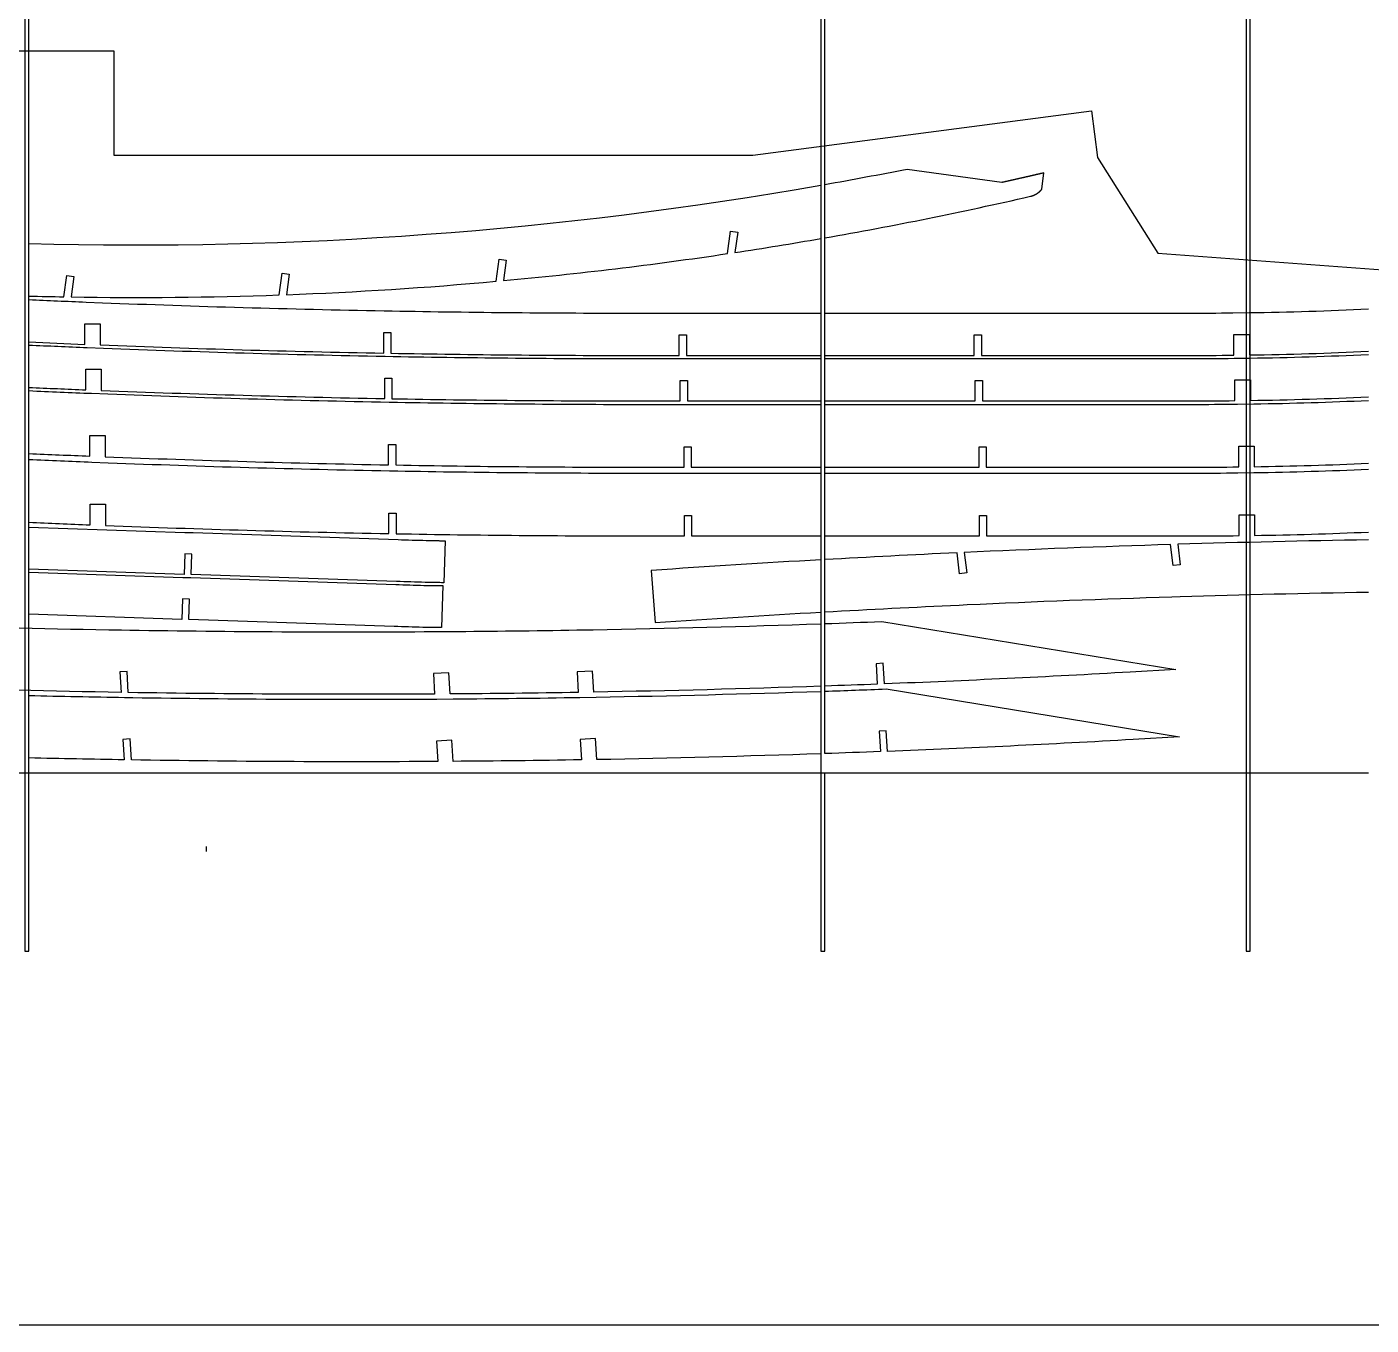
# Model space of a CAD drawing. Header units: inches. Extents: x -1514 to 1282, y -2074 to 286.
# Drawn here: x -458.1 to -392.4, y -1681.8 to -1618.5 of the extents above; entities that cross this region are included whole.
import ezdxf

# ---------------------------------------------------------------- set-up
doc = ezdxf.new("R2010")
doc.units = ezdxf.units.IN
doc.header["$LTSCALE"] = 0.1
doc.header["$MEASUREMENT"] = 0
doc.layers.add('pic', color=1, linetype='Continuous')

msp = doc.modelspace()

# ---------------------------------------------------------------- linework, layer by layer
at = {"color": 7, "linetype": 'Continuous', "lineweight": 25}
for points in [[(-408.48695, -1625.61278), (-408.49583, -1625.61485), (-408.50486, -1625.61695), (-408.51406, -1625.61909), (-408.52341, -1625.62127), (-408.53291, -1625.62348), (-408.54256, -1625.62572), (-408.55235, -1625.628), (-408.56228, -1625.6303), (-408.57234, -1625.63264), (-408.58253, -1625.63501), (-408.59284, -1625.6374), (-408.60328, -1625.63983), (-408.61385, -1625.64228), (-408.62454, -1625.64476), (-408.63536, -1625.64727), (-408.64629, -1625.64981), (-408.65735, -1625.65237), (-408.66852, -1625.65496), (-408.67982, -1625.65758), (-408.69123, -1625.66022), (-408.70275, -1625.66289), (-408.71439, -1625.66559), (-408.72615, -1625.66831), (-408.73802, -1625.67105), (-408.75, -1625.67383), (-408.7621, -1625.67662), (-408.77431, -1625.67944), (-408.78663, -1625.68229), (-408.79906, -1625.68516), (-408.8116, -1625.68806), (-408.82425, -1625.69098), (-408.837, -1625.69392), (-408.84987, -1625.69689), (-408.86284, -1625.69989), (-408.87592, -1625.7029), (-408.8891, -1625.70594), (-408.9024, -1625.70901), (-408.9158, -1625.71209), (-408.9293, -1625.7152), (-408.94291, -1625.71833), (-408.95662, -1625.72149), (-408.97044, -1625.72467), (-408.98436, -1625.72787), (-408.99838, -1625.73109), (-409.01251, -1625.73434), (-409.02674, -1625.73761), (-409.04108, -1625.7409), (-409.05551, -1625.74422), (-409.07005, -1625.74755), (-409.08469, -1625.75091), (-409.09943, -1625.75429), (-409.11428, -1625.75769), (-409.12922, -1625.76112), (-409.14427, -1625.76457), (-409.15942, -1625.76804), (-409.17466, -1625.77153), (-409.19001, -1625.77504), (-409.20546, -1625.77857), (-409.22101, -1625.78213), (-409.23667, -1625.78571), (-409.25242, -1625.78931), (-409.26827, -1625.79293), (-409.28422, -1625.79657), (-409.30028, -1625.80023), (-409.31643, -1625.80392), (-409.33268, -1625.80762), (-409.34904, -1625.81135), (-409.36549, -1625.8151), (-409.38204, -1625.81887), (-409.3987, -1625.82266), (-409.41545, -1625.82647), (-409.4323, -1625.83031), (-409.44925, -1625.83416), (-409.4663, -1625.83804), (-409.48345, -1625.84193), (-409.50071, -1625.84585), (-409.51806, -1625.84979), (-409.53551, -1625.85375), (-409.55306, -1625.85773), (-409.57072, -1625.86174), (-409.58847, -1625.86576), (-409.60633, -1625.86981), (-409.62428, -1625.87387), (-409.64234, -1625.87796), (-409.6605, -1625.88207), (-409.67876, -1625.8862), (-409.69713, -1625.89035), (-409.71559, -1625.89452), (-409.73416, -1625.89872), (-409.75283, -1625.90293), (-409.77159, -1625.90716), (-409.79047, -1625.91142), (-409.80944, -1625.9157), (-409.82851, -1625.91999), (-409.84768, -1625.92431), (-409.86695, -1625.92865), (-409.88632, -1625.933), (-409.90579, -1625.93738), (-409.92535, -1625.94178), (-409.94501, -1625.9462), (-409.96477, -1625.95063), (-409.98462, -1625.95509), (-410.00456, -1625.95956), (-410.02459, -1625.96405), (-410.04471, -1625.96856), (-410.06492, -1625.97309), (-410.08521, -1625.97763), (-410.10559, -1625.98219), (-410.12605, -1625.98676), (-410.14659, -1625.99135), (-410.16721, -1625.99596), (-410.18791, -1626.00058), (-410.20868, -1626.00522), (-410.22953, -1626.00987), (-410.25046, -1626.01453), (-410.27145, -1626.01921), (-410.29252, -1626.0239), (-410.31366, -1626.0286), (-410.33486, -1626.03332), (-410.35614, -1626.03804), (-410.37747, -1626.04278), (-410.39888, -1626.04754), (-410.42034, -1626.0523), (-410.44186, -1626.05707), (-410.46345, -1626.06186), (-415.0842, -1625.41946, -0.00530844), (-419.09936, -1626.17489, -0.00530844)], [(-419.29936, -1626.21022, -0.05048857), (-457.95552, -1629.05293)], [(-419.09936, -1628.76407, 0.01313089), (-409.06345, -1626.73704), (-409.05851, -1626.73589), (-409.05354, -1626.73471), (-409.04858, -1626.73351), (-409.04362, -1626.73228), (-409.03867, -1626.73102), (-409.03372, -1626.72973), (-409.02878, -1626.72842), (-409.02384, -1626.72709), (-409.01891, -1626.72572), (-409.01399, -1626.72434), (-409.00907, -1626.72293), (-409.00416, -1626.72149), (-408.99925, -1626.72002), (-408.99435, -1626.71854), (-408.98946, -1626.71702), (-408.98457, -1626.71548), (-408.97969, -1626.71392), (-408.97482, -1626.71233), (-408.96995, -1626.71072), (-408.9651, -1626.70908), (-408.96025, -1626.70741), (-408.95541, -1626.70573), (-408.95057, -1626.70401), (-408.94575, -1626.70228), (-408.94093, -1626.70051), (-408.93612, -1626.69873), (-408.93132, -1626.69692), (-408.92653, -1626.69508), (-408.92175, -1626.69322), (-408.91698, -1626.69134), (-408.91222, -1626.68943), (-408.90747, -1626.6875), (-408.90273, -1626.68555), (-408.89799, -1626.68357), (-408.89327, -1626.68157), (-408.88856, -1626.67954), (-408.88386, -1626.67749), (-408.87917, -1626.67542), (-408.87449, -1626.67332), (-408.86982, -1626.6712), (-408.86516, -1626.66906), (-408.86052, -1626.66689), (-408.85588, -1626.6647), (-408.85126, -1626.66249), (-408.84665, -1626.66025), (-408.84205, -1626.65799), (-408.83746, -1626.65571), (-408.83289, -1626.6534), (-408.82833, -1626.65108), (-408.82378, -1626.64872), (-408.81925, -1626.64635), (-408.81472, -1626.64396), (-408.81021, -1626.64154), (-408.80572, -1626.6391), (-408.80124, -1626.63663), (-408.79677, -1626.63415), (-408.79232, -1626.63164), (-408.78788, -1626.62911), (-408.78345, -1626.62656), (-408.77904, -1626.62398), (-408.77465, -1626.62139), (-408.77027, -1626.61877), (-408.76591, -1626.61613), (-408.76156, -1626.61347), (-408.75723, -1626.61079), (-408.75291, -1626.60808), (-408.7486, -1626.60535), (-408.7443, -1626.6026), (-408.74001, -1626.59982), (-408.73574, -1626.59702), (-408.73149, -1626.5942), (-408.72724, -1626.59136), (-408.72301, -1626.58849), (-408.71879, -1626.5856), (-408.71459, -1626.58269), (-408.7104, -1626.57976), (-408.70623, -1626.5768), (-408.70207, -1626.57383), (-408.69792, -1626.57083), (-408.69379, -1626.56781), (-408.68967, -1626.56477), (-408.68557, -1626.56171), (-408.68148, -1626.55862), (-408.67741, -1626.55552), (-408.67335, -1626.55239), (-408.66931, -1626.54925), (-408.66528, -1626.54608), (-408.66127, -1626.54289), (-408.65728, -1626.53969), (-408.6533, -1626.53646), (-408.64933, -1626.53321), (-408.64539, -1626.52994), (-408.64146, -1626.52666), (-408.63754, -1626.52335), (-408.63364, -1626.52002), (-408.62976, -1626.51667), (-408.6259, -1626.51331), (-408.62205, -1626.50992), (-408.61822, -1626.50652), (-408.61441, -1626.50309), (-408.61062, -1626.49965), (-408.60684, -1626.49619), (-408.60308, -1626.49271), (-408.59934, -1626.48921), (-408.59562, -1626.48569), (-408.59191, -1626.48216), (-408.58823, -1626.4786), (-408.58456, -1626.47503), (-408.58091, -1626.47144), (-408.57728, -1626.46783), (-408.57367, -1626.46421), (-408.57008, -1626.46056), (-408.5665, -1626.4569), (-408.56295, -1626.45322), (-408.55941, -1626.44953), (-408.5559, -1626.44582), (-408.5524, -1626.44209), (-408.54893, -1626.43834), (-408.54547, -1626.43458), (-408.54204, -1626.4308), (-408.53862, -1626.427), (-408.53523, -1626.42319), (-408.53186, -1626.41936), (-408.52851, -1626.41551), (-408.52517, -1626.41165), (-408.52186, -1626.40778), (-408.51857, -1626.40388), (-408.51075, -1626.39453), (-408.39984, -1625.59671), (-408.47969, -1625.61035)], [(-457.95552, -1631.60388, 0.00218522), (-456.25179, -1631.64265), (-456.1078, -1630.60694), (-455.76113, -1630.65513), (-455.89928, -1631.64882, 0.01303074), (-445.73923, -1631.55246), (-445.59236, -1630.49606), (-445.24569, -1630.54425), (-445.38406, -1631.53951, 0.01315607), (-435.14665, -1630.88674), (-434.99682, -1629.80897), (-434.65015, -1629.85717), (-434.78875, -1630.85411, 0.0141273), (-423.85287, -1629.53454), (-423.69976, -1628.43318), (-423.35309, -1628.48138), (-423.49196, -1629.48026, 0.00544674), (-419.29936, -1628.79892, 0.00544674)], [(-419.29936, -1632.45596), (-425.82887, -1632.45596), (-426.22887, -1632.45596), (-428.27332, -1632.45596, -0.0044687), (-440.21961, -1632.34919), (-440.61841, -1632.34194, -0.00514568), (-454.36926, -1631.94632), (-455.16686, -1631.91468, -0.00104402), (-457.95552, -1631.79655, -0.00104402)], [(-392.56262, -1632.25238, -0.00754305), (-398.38023, -1632.43196), (-399.17198, -1632.44283, -0.00291708), (-401.42293, -1632.45596), (-411.42887, -1632.45596), (-411.82887, -1632.45596), (-419.09936, -1632.45596)], [(-457.95552, -1633.84856, 0.00101974), (-455.22332, -1633.96407), (-455.22332, -1632.96304), (-454.47332, -1632.96304), (-454.47332, -1633.99382, 0.00516414), (-440.6308, -1634.39206), (-440.6308, -1633.3916), (-440.2808, -1633.3916), (-440.2808, -1634.39842, 0.00447786), (-428.27332, -1634.50596), (-426.20387, -1634.50596), (-426.20387, -1633.50596), (-425.85387, -1633.50596), (-425.85387, -1634.50596), (-419.29936, -1634.50596)], [(-419.29936, -1634.67615), (-425.77958, -1634.67615), (-426.17958, -1634.67615), (-428.22403, -1634.67615, -0.0044687), (-440.17032, -1634.56938), (-440.56912, -1634.56214, -0.00514568), (-454.31997, -1634.16651), (-455.11757, -1634.13487, -0.00106247), (-457.95552, -1634.01455, -0.00106247)], [(-419.09936, -1634.50596), (-411.80387, -1634.50596), (-411.80387, -1633.50596), (-411.45387, -1633.50596), (-411.45387, -1634.50596), (-401.42293, -1634.50596, 0.0029488), (-399.12332, -1634.4924), (-399.12332, -1633.48171), (-398.37332, -1633.48171), (-398.37332, -1634.48211, 0.00745479), (-392.56262, -1634.30453, 0.00745479)], [(-392.56262, -1634.47484, -0.00747911), (-398.33095, -1634.65216), (-399.12269, -1634.66302, -0.00291708), (-401.37364, -1634.67615), (-411.37958, -1634.67615), (-411.77958, -1634.67615), (-419.09936, -1634.67615)], [(-457.95552, -1636.06657, 0.00103814), (-455.17403, -1636.18426), (-455.17403, -1635.18323), (-454.42403, -1635.18323), (-454.42403, -1636.21401, 0.00516414), (-440.58152, -1636.61226), (-440.58152, -1635.61179), (-440.23152, -1635.61179), (-440.23152, -1636.61862, 0.00447786), (-428.22403, -1636.72615), (-426.15458, -1636.72615), (-426.15458, -1635.72615), (-425.80458, -1635.72615), (-425.80458, -1636.72615), (-419.29936, -1636.72615)], [(-419.09936, -1636.72615), (-411.75458, -1636.72615), (-411.75458, -1635.72615), (-411.40458, -1635.72615), (-411.40458, -1636.72615), (-401.37364, -1636.72615, 0.0029488), (-399.07403, -1636.71259), (-399.07403, -1635.70191), (-398.32403, -1635.70191), (-398.32403, -1636.7023, 0.00739152), (-392.56262, -1636.52696, 0.00739152)], [(-419.29936, -1636.91232), (-425.59531, -1636.91232), (-425.99531, -1636.91232), (-428.03976, -1636.91232, -0.0044687), (-439.96817, -1636.80571), (-440.36638, -1636.79848, -0.00514568), (-454.09665, -1636.40345), (-454.89306, -1636.37185, -0.00114825), (-457.95552, -1636.24148, -0.00114825)], [(-392.56262, -1636.71834, -0.00729836), (-398.16244, -1636.88845), (-398.95008, -1636.89926, -0.00291708), (-401.18936, -1636.91232), (-411.19531, -1636.91232), (-411.59531, -1636.91232), (-419.09936, -1636.91232)], [(-457.95552, -1639.29454, 0.00110693), (-454.98976, -1639.42043), (-454.98976, -1638.4194), (-454.23976, -1638.4194), (-454.23976, -1639.45018, 0.00516414), (-440.39724, -1639.84843), (-440.39724, -1638.84796), (-440.04724, -1638.84796), (-440.04724, -1639.85479, 0.00447786), (-428.03976, -1639.96232), (-425.97031, -1639.96232), (-425.97031, -1638.96232), (-425.62031, -1638.96232), (-425.62031, -1639.96232), (-419.29936, -1639.96232)], [(-419.09936, -1639.96232), (-411.57031, -1639.96232), (-411.57031, -1638.96232), (-411.22031, -1638.96232), (-411.22031, -1639.96232), (-401.18936, -1639.96232, 0.0029488), (-398.88976, -1639.94876), (-398.88976, -1638.93808), (-398.13976, -1638.93808), (-398.13976, -1639.93847, 0.00715498), (-392.56262, -1639.77138, 0.00715498)], [(-419.29936, -1640.26782), (-425.57953, -1640.26782), (-425.97953, -1640.26782), (-428.02399, -1640.26782, -0.0044687), (-439.9524, -1640.16121), (-440.3506, -1640.15397, -0.00514568), (-454.08088, -1639.75894), (-454.87728, -1639.72735, -0.00115417), (-457.95552, -1639.59627, -0.00115417)], [(-392.56262, -1640.07454, -0.00727779), (-398.14667, -1640.24395), (-398.93431, -1640.25476, -0.00291708), (-401.17359, -1640.26782), (-411.17953, -1640.26782), (-411.57953, -1640.26782), (-419.09936, -1640.26782)], [(-457.95552, -1642.64933, 0.00111281), (-454.97399, -1642.77593), (-454.97399, -1641.7749), (-454.22399, -1641.7749), (-454.22399, -1642.80568, 0.00516414), (-440.38147, -1643.20392), (-440.38147, -1642.20346), (-440.03147, -1642.20346), (-440.03147, -1643.21028, 0.00447786), (-428.02399, -1643.31782), (-425.95453, -1643.31782), (-425.95453, -1642.31782), (-425.60453, -1642.31782), (-425.60453, -1643.31782), (-419.29936, -1643.31782)], [(-419.09936, -1643.31782), (-411.55453, -1643.31782), (-411.55453, -1642.31782), (-411.20453, -1642.31782), (-411.20453, -1643.31782), (-401.17359, -1643.31782, 0.0029488), (-398.87399, -1643.30426), (-398.87399, -1642.29357), (-398.12399, -1642.29357), (-398.12399, -1643.29397, 0.00713473), (-392.56262, -1643.12757, 0.00713473)], [(-392.56262, -1643.51036, 0.00346936), (-401.86368, -1643.72826), (-401.74427, -1644.72333), (-402.09199, -1644.76321), (-402.2149, -1643.73902, 0.00376003), (-412.29055, -1644.12618), (-412.17117, -1645.12095), (-412.51868, -1645.16266), (-412.64112, -1644.14238, 0.00241146), (-419.09936, -1644.4738)], [(-419.29936, -1644.48507, 0.00309251), (-427.57619, -1645.0037), (-427.37484, -1647.54587, -0.00302881), (-419.29936, -1647.03914, -0.00302881)], [(-419.09936, -1647.02784, -0.00245639), (-412.54584, -1646.69071), (-412.14669, -1646.67226, -0.00374147), (-402.15894, -1646.28851), (-401.75905, -1646.27626, -0.00344343), (-392.56262, -1646.06071, -0.00344343)], [(-485.24733, -1646.61847, 0.00226469), (-479.21263, -1646.98016), (-478.81253, -1647.0022, 0.00562217), (-463.81889, -1647.65469), (-463.41932, -1647.66746, 0.00374147), (-453.43459, -1647.90877), (-453.03537, -1647.91531, 0.00556024), (-438.19305, -1647.98897), (-437.39566, -1647.98358, 0.0023172), (-431.21042, -1647.90943), (-430.4135, -1647.89571, 0.0041649), (-419.29936, -1647.60518)], [(-419.09936, -1647.59826, 0.0010416), (-416.3207, -1647.49583), (-401.96388, -1649.84067), (-404.19647, -1649.96778, -0.00447786), (-416.19065, -1650.54291), (-416.24788, -1649.53771), (-416.59731, -1649.55761), (-416.54045, -1650.55645, -0.00095485), (-419.09936, -1650.64996, -0.00095485)], [(-419.29936, -1650.65686, -0.00413464), (-430.38322, -1650.94565), (-430.44181, -1649.91654), (-431.1906, -1649.95917), (-431.1337, -1650.95858, -0.00233578), (-437.39704, -1651.03367), (-437.45609, -1649.99643), (-438.20488, -1650.03906), (-438.14797, -1651.03875, -0.00557871), (-453.10767, -1650.96454), (-453.16607, -1649.93861), (-453.51551, -1649.95851), (-453.45856, -1650.9588, -0.00376003), (-463.5387, -1650.7152), (-463.59745, -1649.68338), (-463.94688, -1649.70327), (-463.88991, -1650.70398, -0.0056407), (-479.00171, -1650.04641), (-479.06096, -1649.00579), (-479.41039, -1649.02569), (-479.35338, -1650.02704, -0.00220178), (-485.24733, -1649.67477, -0.00220178)], [(-457.95552, -1651.10695, 0.00175067), (-453.28309, -1651.20126), (-452.88387, -1651.2078, 0.00556024), (-438.04155, -1651.28145), (-437.24416, -1651.27607, 0.0023172), (-431.05892, -1651.20192), (-430.262, -1651.1882, 0.00410808), (-419.29936, -1650.9062, 0.00410808)], [(-419.09936, -1650.89939, 0.00112096), (-416.10896, -1650.79026), (-401.77655, -1653.13112), (-404.04497, -1653.26027, -0.00447786), (-416.03915, -1653.8354), (-416.09638, -1652.8302), (-416.44581, -1652.85009), (-416.38895, -1653.84894, -0.00101138), (-419.09936, -1653.94768, -0.00101138)], [(-419.29936, -1653.95453, -0.00407811), (-430.23172, -1654.23814), (-430.29031, -1653.20903), (-431.0391, -1653.25166), (-430.9822, -1654.25106, -0.00233578), (-437.24554, -1654.32616), (-437.30459, -1653.28892), (-438.05338, -1653.33155), (-437.99647, -1654.33123, -0.00557871), (-452.95617, -1654.25703), (-453.01457, -1653.2311), (-453.36401, -1653.25099), (-453.30706, -1654.25128, -0.00173376), (-457.95552, -1654.1578)]]:
    msp.add_lwpolyline(points, format="xyb", dxfattribs=at)
at = {"color": 7, "linetype": 'Continuous'}
for points in [[(-457.95552, -1642.88783), (-450.33668, -1643.14502), (-449.9369, -1643.15851), (-439.93666, -1643.49609, 0.00178459), (-438.56018, -1643.53764), (-438.52914, -1643.53845), (-438.49812, -1643.53924), (-438.46711, -1643.54001), (-438.4361, -1643.54074), (-438.4051, -1643.54146), (-438.37411, -1643.54215), (-438.34312, -1643.54281), (-438.31215, -1643.54345), (-438.28118, -1643.54406), (-438.25021, -1643.54464), (-438.21926, -1643.5452), (-438.18831, -1643.54574), (-438.15737, -1643.54625), (-438.12644, -1643.54673), (-438.09551, -1643.54718), (-438.0646, -1643.54761), (-438.03369, -1643.54802), (-438.00279, -1643.54839), (-437.97189, -1643.54874), (-437.94101, -1643.54907), (-437.91013, -1643.54936), (-437.87926, -1643.54963), (-437.84839, -1643.54987), (-437.81754, -1643.55009), (-437.78669, -1643.55027), (-437.75585, -1643.55043), (-437.72502, -1643.55057), (-437.6942, -1643.55067), (-437.63759, -1643.55081), (-437.70679, -1645.60068), (-437.81139, -1645.60017), (-437.89174, -1645.5996), (-437.97208, -1645.59886), (-438.05242, -1645.59794), (-438.13276, -1645.59686), (-438.2131, -1645.59561), (-438.29343, -1645.59419), (-438.37376, -1645.59261), (-438.45408, -1645.59087), (-438.5344, -1645.58897), (-438.61469, -1645.58691, -0.00178459), (-440.00582, -1645.54492), (-450.03105, -1645.2065), (-449.99731, -1644.20707), (-450.34711, -1644.19526), (-450.38085, -1645.19469), (-457.95552, -1644.93899)], [(-457.95552, -1645.08714), (-450.44931, -1645.34052), (-450.04953, -1645.35402), (-440.04929, -1645.6916, 0.00178459), (-438.67281, -1645.73315), (-438.64177, -1645.73396), (-438.61075, -1645.73475), (-438.57974, -1645.73551), (-438.54873, -1645.73625), (-438.51773, -1645.73697), (-438.48674, -1645.73765), (-438.45575, -1645.73832), (-438.42478, -1645.73895), (-438.39381, -1645.73957), (-438.36285, -1645.74015), (-438.33189, -1645.74071), (-438.30094, -1645.74125), (-438.27, -1645.74175), (-438.23907, -1645.74224), (-438.20815, -1645.74269), (-438.17723, -1645.74312), (-438.14632, -1645.74352), (-438.11542, -1645.7439), (-438.08452, -1645.74425), (-438.05364, -1645.74457), (-438.02276, -1645.74487), (-437.99189, -1645.74514), (-437.96102, -1645.74538), (-437.93017, -1645.7456), (-437.89932, -1645.74578), (-437.86848, -1645.74594), (-437.83765, -1645.74607), (-437.80683, -1645.74618), (-437.75022, -1645.74632), (-437.81942, -1647.79619), (-437.92402, -1647.79567), (-438.00437, -1647.79511), (-438.08471, -1647.79436), (-438.16505, -1647.79345), (-438.24539, -1647.79237), (-438.32573, -1647.79112), (-438.40606, -1647.7897), (-438.48639, -1647.78812), (-438.56671, -1647.78638), (-438.64703, -1647.78448), (-438.72732, -1647.78242, -0.00178459), (-440.11845, -1647.74043), (-450.14368, -1647.40201), (-450.10994, -1646.40258), (-450.45974, -1646.39077), (-450.49348, -1647.3902), (-457.95552, -1647.1383)]]:
    msp.add_lwpolyline(points, format="xyb", dxfattribs=at)
at = {"layer": 'pic', "color": 1}
for p, q in [((-453.80444, -1619.63277), (-453.80444, -1624.72512)), ((-422.60836, -1624.72512), (-406.0837, -1622.56473)), ((-406.0837, -1622.56473), (-405.78617, -1624.84053)), ((-453.80444, -1624.72512), (-422.60836, -1624.72512)), ((-405.78617, -1624.84053), (-402.84055, -1629.50883)), ((-402.84055, -1629.50883), (-389.47379, -1630.49729))]:
    msp.add_line(p, q, dxfattribs=at)
at = {"layer": 'pic', "color": 3}
msp.add_line((-449.28332, -1658.72396), (-449.28332, -1658.47396), dxfattribs=at)
at = {"layer": 'pic'}
for points in [[(-543.00003, -1321.38693), (-290.43011, -1321.38693), (-290.43011, -1681.84954), (-543.00003, -1681.84954)], [(-458.15552, -1663.58732), (-457.95552, -1663.58732), (-457.95552, -1460.86897), (-458.15552, -1460.86897)], [(-398.52738, -1663.58732), (-398.32738, -1663.58732), (-398.32738, -1460.86897), (-398.52738, -1460.86897)]]:
    msp.add_lwpolyline(points, close=True, dxfattribs=at)
msp.add_lwpolyline([(-419.09936, -1653.94768), (-419.09936, -1460.86897), (-419.29936, -1460.86897), (-419.29936, -1663.58732), (-419.09936, -1663.58732), (-419.09936, -1654.90831)], dxfattribs=at)
at = {"layer": 'pic', "color": 1}
msp.add_lwpolyline([(-392.56262, -1654.90831), (-494.03295, -1654.90831), (-494.03295, -1619.63277), (-453.80444, -1619.63277)], dxfattribs=at)

doc.saveas('drawing.dxf')
